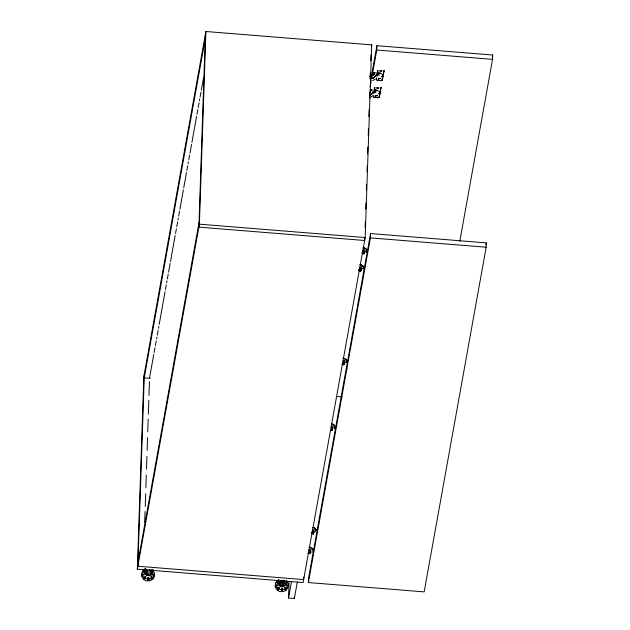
<?xml version="1.0" encoding="UTF-8"?>
<svg xmlns="http://www.w3.org/2000/svg" width="630" height="630" viewBox="0 0 630 630"><rect width="100%" height="100%" fill="white"/><g stroke="black" fill="none" stroke-linecap="round" stroke-linejoin="round"><path stroke-width="0.94" d="M373.33 72.324L373.291 72.552M358.832 269.419L358.966 269.9L358.982 269.364M374.503 89.893L374.496 89.405L374.409 89.909L376.882 90.082M377.693 71.702L377.48 72.82L377.937 70.316L377.394 73.135L380.827 73.419L381.969 74.332M137.324 569.181L143.837 376.504L205.916 31.5L371.716 44.864L365.195 237.541L303.117 582.537L137.324 569.181L199.395 224.178L205.916 31.5M144.372 373.543L137.852 566.22L303.652 579.584L303.739 576.985M144.687 522.294L145.057 511.473M145.223 506.559L145.656 493.77M145.853 487.872L146.286 475.083M146.483 469.185L146.916 456.396M147.121 450.497L147.554 437.708M147.751 431.81L148.184 419.021M148.349 414.107L148.814 400.334M148.979 395.419L149.452 381.646M205.38 34.461L198.867 227.131L364.66 240.495L364.762 237.549M297.305 582.073L294.344 598.5L288.532 598.027L289.091 581.317M294.344 598.5L294.415 596.531M308.393 582.553L308.543 578.222L370.558 233.549L486.321 242.881L486.179 247.212L424.163 591.885L308.393 582.553L370.409 237.888L370.558 233.549M362.061 252.276L361.896 252.685M365.093 227.714L365.298 221.815M365.723 209.042L365.928 203.143M366.361 190.362L366.558 184.464M366.991 171.683L367.188 165.785M367.589 153.988L367.825 147.105M368.219 135.308L368.455 128.425M368.849 116.629L369.085 109.754M369.487 97.957L369.684 92.059M370.117 79.278L370.345 72.395M370.747 60.598L370.952 54.7M371.889 77.136L376.764 50.022L376.913 45.691L492.676 55.023L492.534 59.354L459.782 241.369M313.417 533.657L313.535 532.933L313.614 533.555L312.913 533.279M311.818 552.274L312.134 552.329M346.784 368.479L346.854 368.904M315.913 529.468C317.111 529.129 315.701 531.184 315.685 529.444M334.656 425.793C333.12 426.463 336.617 426.518 334.396 426.518M346.461 360.25L346.925 360.47L346.516 362.463M363.329 266.435L363.605 267.333L363.234 266.443M366.4 249.346C365.975 253.008 367.471 245.322 366.298 252.504M312.37 549.179L312.669 549.966L312.504 549.006M346.579 360.266C347.728 360.73 345.484 361.368 346.476 360.077M371.976 77.569C372.582 78.128 373.023 78.049 371.81 77.805M370.345 80.057L370.645 77.592M153.909 576.292L154.098 574.938M370.487 92.067L371.046 89.649L370.33 92.334M373.535 75.064L374.118 72.56L373.558 74.986M363.368 268.821C364.376 266.364 363.037 268.152 362.982 266.584M373.212 92.09L373.275 91.665L373.07 92.846L374.062 92.964M376.283 75.001L376.346 74.576M376.575 77.75L376.252 79.632L377.142 80.356L381.008 80.703L382.434 80.136L384.079 70.269L381.985 80.215M309.629 553.156L310.149 552.983L309.511 552.715M331.797 429.944C332.301 428.55 331.671 430.786 332.317 429.77M343.988 363.723C344.539 364.849 342.633 363.668 343.948 363.856L344.137 364.313L343.413 364.463M363.549 253.504C364.045 252.102 363.416 254.339 364.061 253.323M372.921 74.828L373.307 75.466L373.645 74.883M332.262 429.44L331.734 429.4L332.364 429.676L331.821 430.125L331.758 429.384M344.09 363.723L343.468 364.014M205.238 38.792L144.223 377.882L150.113 378.354M149.578 377.709L153.759 354.477M154.106 352.54L154.98 347.705M155.327 345.768L156.201 340.925M156.547 338.987L156.894 337.058M157.248 335.121L158.114 330.277M158.461 328.34L158.815 326.403M159.162 324.474L165.084 291.556M165.43 289.619L166.304 284.784M166.651 282.846L166.997 280.909M167.344 278.972L168.218 274.129M168.564 272.199L170.131 263.482M170.486 261.544L175.187 235.407M175.534 233.478L176.408 228.635M176.754 226.698L177.621 221.862M177.975 219.925L178.321 217.988M178.668 216.051L179.542 211.207M179.889 209.278L183.369 189.913M183.716 187.976L186.504 172.486M186.858 170.557L187.724 165.714M188.071 163.776L188.425 161.839M188.772 159.902L189.638 155.067M189.992 153.129L191.559 144.42M191.906 142.482L196.607 116.345M196.954 114.408L197.828 109.565M198.174 107.628L199.048 102.792M199.395 100.855L199.741 98.918M200.096 96.981L200.962 92.145M201.309 90.208L203.577 77.624M138.001 561.889L199.009 222.799M145.105 569.205L144.357 571.875L144.829 569.229M144.357 571.875L145.034 568.835M145.254 568.977L144.711 570.599M146.436 569.796L145.483 574.387L144.624 573.206L145.42 568.795M143.774 579.364L144.112 577.474L145.254 576.261L146.136 576.852L143.774 579.364L142.057 577.111L142.396 575.221L144.262 574.954L144.01 574.056L142.136 574.324L141.797 576.206L141.411 574.851L142.152 573.662M144.624 573.206L145.688 568.772M145.483 574.387L146.27 569.977M149.468 569.441L148.357 575.615L146.79 575.229L147.743 569.937M146.79 575.229L147.743 570.646M154.122 575.3L152.216 575.009L152.334 574.111L154.248 574.402L153.594 578.545L152.389 579.419L152.728 577.537L151.413 576.3L150.609 576.883L151.932 578.12L151.594 580.002L148.735 580.868L148.963 577.387L147.869 577.379L147.64 580.86L145.987 580.852L144.656 579.954L144.994 578.072L144.112 577.474M152.255 569.559L151.302 574.851L149.94 575.481L150.846 569.961M149.94 575.481L150.893 570.189M151.554 572.064L152.027 569.418M151.302 574.851L152.641 570.15M152.633 570.796L152.318 572.56L152.909 570.772M152.011 573.67L153.027 569.41M371.448 46.344L371.716 44.864M278.712 579.978L277.964 582.64L278.436 580.002M277.964 582.64L278.641 579.6M280.059 580.569L279.106 585.152L278.232 583.971L278.87 580.443M277.381 590.129L277.72 588.247L278.885 587.026L279.783 587.625L277.381 590.129L275.633 587.877L275.971 585.987L277.869 585.727L277.609 584.821L275.712 585.089L275.373 586.971L274.979 585.616L275.727 584.427M278.232 583.971L278.83 582.191M279.106 585.152L279.901 580.742M370.637 80.546L376.913 45.691M370.141 86.814L371.015 81.971M283.146 580.214L282.035 586.388L280.437 586.002L281.389 580.71M280.76 584.939L281.555 580.529M282.035 586.388L282.941 580.868M285.681 588.892L284.335 587.664L285.138 587.081L286.485 588.318L285.681 588.892L285.335 590.783L282.429 591.641L282.649 588.16L281.539 588.152L281.319 591.633L279.633 591.617L278.279 590.727L278.618 588.837L277.72 588.247M286.382 580.923L285.744 584.451C283.303 588.349 283.13 584.01 284.547 580.742M283.642 586.262L284.595 580.97M285.744 584.451L286.611 581.073M284.799 588.963L286.146 590.2L286.485 588.318M287.69 587.073L288.028 585.183L286.083 584.892L285.957 585.79L287.902 586.081L287.564 587.971L286.146 590.2M288.532 598.027L291.485 581.6M492.329 56.952L492.676 55.023M485.974 244.818L486.321 242.881M371.716 77.742L371.913 77.403M333.097 426.211L332.994 424.163L331.372 424.273M344.925 360.494L344.815 358.446L343.192 358.565M361.77 266.852L361.667 264.805L360.045 264.915M364.849 249.764L364.683 247.44L363.03 247.527M310.929 549.423L310.826 547.375L309.204 547.494M314.48 529.712L314.37 527.664L312.748 527.775M362.935 268.9L362.825 268.191L363.093 268.663M366.172 251.583L365.644 251.654L365.904 251.11L366.172 251.583L365.731 251.693L365.904 251.11M312.094 551.471L311.984 550.77M315.646 531.759L315.528 531.051M334.152 427.549C334.648 428.857 333.475 427.25 334.42 428.022M345.98 361.841L345.807 362.423M373.362 97.075L377.937 97.792L379.362 97.217L381 87.349L379.221 96.996L378.228 97.508L375.771 97.311M374.259 91.602L373.291 92.453M369.487 95.413L369.471 94.972M378.74 75.695L379.158 73.545L378.236 72.702M375.661 92.783L376.079 90.626L375.165 89.783M382.095 79.9L383.883 71.229M379.024 96.981L381 87.349M316.102 530.279L316.016 529.46M375.803 75.742L376.685 74.104L377.709 74.749M372.724 92.831L373.023 91.5M312.575 549.163L312.882 549.722L312.228 549.738M358.816 270.892L358.942 270.38M341.972 364.534L342.09 364.022M311.527 533.744L311.645 533.232M307.975 553.463L308.101 552.951M363.896 253.024L363.337 253.732L364.061 253.583L363.872 252.945M332.152 429.463L331.64 429.731M371.739 80.853L371.448 80.656M370.212 76.797L370.015 75.899M152.232 573.82L152.586 572.536M285.973 584.601L286.059 583.341M378.654 78.6L378.441 79.341L378.78 78.27L378.284 78.711L380.37 78.411M344.185 363.967L343.649 364.416L343.578 363.668M310.196 552.896L309.369 552.998M363.825 251.74L364.164 252.409L363.502 252.055M360.636 268.782L361.218 269.309L360.431 269.144M344.303 361.746L344.24 363.14L343.791 362.423M331.797 428.794L332.53 428.802L332.498 428.164L332.034 428.873M313.575 531.507L314.008 531.948L313.134 531.996L313.527 532.476L313.921 531.925L313.338 531.641M310.314 550.675L310.377 551.88L309.582 551.715M364.707 247.795L363.116 247.834M360.99 270.412C359.754 271.05 361.589 270.325 360.557 270.002M344.137 364.053L343.626 364.227M313.535 532.933L313.449 533.547L313.016 533.232M369.432 95.335L369.503 94.799M343.87 362.541L343.893 363.022L344.169 362.581M309.873 551.471L309.897 551.951L310.18 551.51M377.063 87.696L376.653 88.279L378.787 88.105M378.78 78.27L378.339 78.892L380.473 78.718L380.103 78.191M150.452 574.623L149.499 575.859L148.263 574.962M284.169 585.396L282.516 586.806L279.838 586.002M377.023 75.931L378.929 73.56M373.952 93.012L375.85 90.649M370.133 76.663L370.251 76.041M376.693 75.773L377.701 74.592M373.621 92.862L374.622 91.673M344.334 361.124L343.846 360.659L343.082 361.415L344.161 361.904L344.421 361.006M381.189 76.773L381.646 76.285M378.118 93.862L378.567 93.366M280.437 586.002L279.263 584.979M313.693 533.263L313.173 533.445M359.675 270.821L360.817 271.254L360.061 271.002L360.99 270.672L360.793 270.215M376.598 75.695L377.362 75.151M372.905 80.695L375.204 79.096M369.826 97.784L373.669 95.122M360.486 268.876L361.218 269.073L360.47 269.435M151.917 572.638L153.523 571.851L152.917 571.056M376.37 75.372L377.339 74.513L377.197 73.206M285.658 583.419L287.288 582.632M376.275 75.576L376.709 75.379M373.204 92.665L373.629 92.46M343.956 362.919L344.287 362.478M332.168 428.809L332.356 428.172M376.905 87.783L378.866 87.948M360.061 271.002L360.51 270.868M145.373 569.15L143.75 569.646L141.781 572.804L142.813 576.426L146.357 578.805L150.759 578.836L153.964 576.497L154.46 572.89L153.003 570.977M278.995 579.923L277.35 580.411L275.341 583.569L276.397 587.192L280.003 589.578L284.484 589.617L287.737 587.278L288.249 583.671L286.264 581.12M363.825 252.118L364.376 252.008M360.746 269.199L361.305 269.089M343.901 362.849L344.452 362.738M332.073 428.558L332.632 428.447M313.457 532.059L314.008 531.948M310.464 551.667L309.645 551.825L310.377 551.88L310.291 551.408M363.809 252.291L364.211 252.032L363.786 251.811M332.065 428.731L332.349 428.29M360.651 269.396L361.132 269.112L360.714 268.892M360.549 270.364L360.714 269.892M313.252 533.224L313.417 532.752M360.754 268.829L361.273 269.27L360.494 269.254M313.457 531.688L313.874 531.657M149.893 575.253L148.357 575.615M281.988 586.16L283.594 586.034M359.958 264.608L361.628 264.884M343.106 358.257L344.783 358.525M331.286 423.966L332.955 424.242M312.661 527.467L314.339 527.743M309.117 547.187L310.787 547.454M147.979 578.978L149.082 578.986M147.522 579.261L148.625 579.269L148.735 580.868M281.657 589.751L282.775 589.759M281.2 590.034L282.311 590.042L282.429 591.641M331.711 429.558L332.317 430.022L331.482 429.873M376.764 50.022L492.534 59.354M199.395 224.178L365.195 237.541M370.409 237.888L486.179 247.212M336.333 396.435L342.216 396.908M377.575 72.804L380.756 73.064M373.582 72.71L376.575 72.97M370.503 89.799L373.495 90.051M374.59 89.696L374.866 87.397L374.322 90.216L377.748 90.499L378.89 91.421M313.417 531.751L313.764 532.185L313.275 531.972M363.384 253.291L363.967 253.236L363.786 252.811M374.496 74.474L374.062 74.064M313.732 531.673L313.976 532.13L313.197 532.114M312.764 533.862L313.559 534.035L312.378 533.681M363.731 254.048L363.132 253.921M343.807 364.778L343.224 364.88L342.586 363.912M331.986 430.495L331.388 430.361M309.81 553.707L309.22 553.581M377.299 95.5L375.212 95.791L375.708 95.358L375.362 96.421L375.708 95.358L375.26 95.973L377.401 95.799L377.023 95.272M312.968 533.681L313.693 533.523L313.496 533.074M309.417 553.392L310.141 553.242L309.952 552.786M345.752 362.218L346.091 362.541M333.924 427.935L334.262 428.258M343.618 363.077L344.35 363.085L344.177 362.463M363.565 252.165L364.337 251.945L363.896 252.535L363.494 251.992M145.64 574.206L146.947 575.056M376.63 75.529L377.142 75.883M377.205 80.089L376.338 79.128M373.417 96.681L374.133 97.177M311.527 532.634L311.566 532.011M369.786 92.24L370.409 92.523L370.574 91.972M360.793 270.034L360.911 270.695L360.21 270.42M363.282 253.339L363.982 253.607L363.872 253.126M343.641 362.526L344.075 363.061M310.18 551.392L309.984 552.187L309.582 551.652M374.346 91.397L374.637 91.83M365.794 251.37L366.014 251.811M308.59 552.841L308.834 553.392M278.239 582.624L278.507 583.955M144.624 571.851L144.9 573.182M311.874 548.068L311.976 548.588L311.874 548.068M315.417 528.357L315.52 528.869L315.417 528.357M334.042 424.856L334.144 425.368L334.042 424.856M345.87 359.139L345.964 359.659L345.87 359.139M362.715 265.498L362.817 266.01L362.715 265.498M365.794 248.409L365.888 248.929L365.794 248.409M363.148 250.118L363.006 250.685L364.085 251.173L364.345 250.275L363.148 250.118M360.077 267.207L359.927 267.774L361.006 268.262L361.266 267.364L360.077 267.207M331.404 426.565L331.254 427.132L332.333 427.613L332.593 426.723L331.404 426.565M312.779 530.058L312.637 530.633L313.709 531.114L313.976 530.224L312.779 530.058M309.228 549.777L309.086 550.344L310.165 550.833L310.425 549.935L309.228 549.777M371.661 78.238L371.527 78.734L371.661 78.238M142.978 570.985L142.49 571.772L144.215 572.583L144.703 571.796L142.978 570.985M276.562 581.75L276.066 582.537L277.814 583.348L278.318 582.569L276.562 581.75M380.134 70.607L379.725 71.198L381.859 71.025L381.489 70.497L381.945 70.859L380.134 70.607M375.346 76.072L373.165 78.561L375.346 76.072M372.275 93.161L370.062 95.665L372.275 93.161"/></g></svg>
